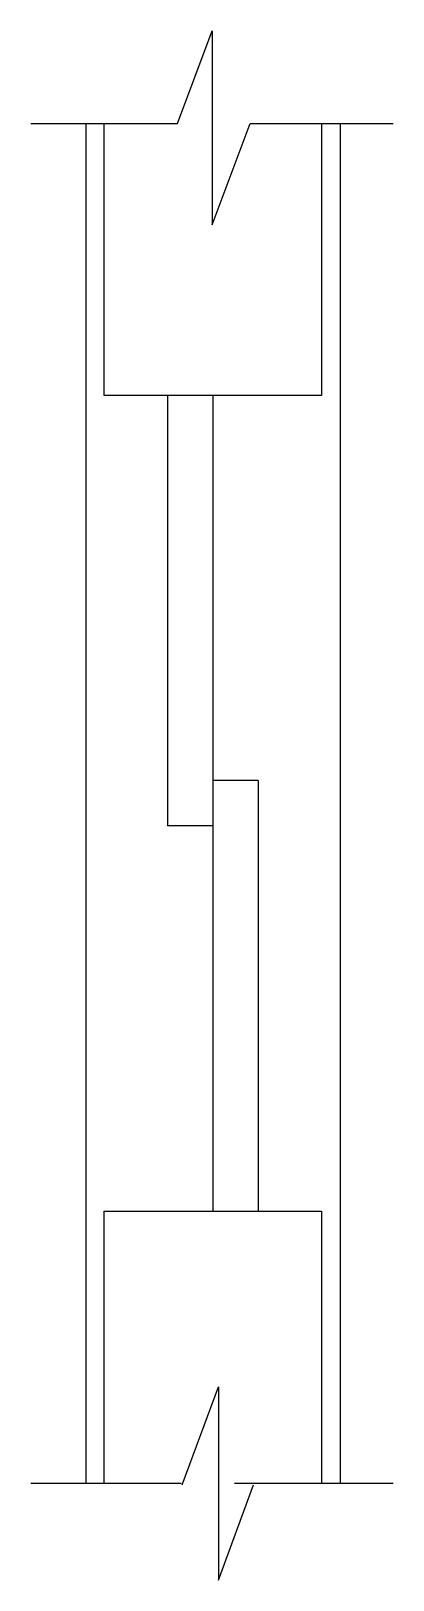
# Model space of a CAD drawing. Header units: metres. Extents: x 13664.5 to 13668.5, y 18579.4 to 18596.5.
import ezdxf

# ---------------------------------------------------------------- set-up
doc = ezdxf.new("R2010")
doc.units = ezdxf.units.M
for name, color, linetype in [('PUB_DIM', 90, 'Continuous'), ('PUB_TEXT', 7, 'Continuous'), ('WINDOW', 3, 'Continuous')]:
    doc.layers.add(name, color=color, linetype=linetype)

msp = doc.modelspace()

# ---------------------------------------------------------------- linework, layer by layer
at = {"layer": 'PUB_DIM'}
for p, q in [((13666.1, 18595.47), (13666.48, 18596.49)), ((13666.48, 18596.49), (13666.48, 18594.35)), ((13664.48, 18595.47), (13666.1, 18595.47)), ((13665.09, 18580.47), (13665.09, 18595.47)), ((13666.48, 18594.35), (13666.9, 18595.47)), ((13666.9, 18595.47), (13668.48, 18595.47)), ((13667.9, 18580.47), (13667.9, 18595.47)), ((13666.15, 18580.45), (13666.55, 18581.53)), ((13666.55, 18581.53), (13666.55, 18579.4)), ((13664.48, 18580.47), (13666.14, 18580.47)), ((13666.55, 18579.4), (13666.94, 18580.45)), ((13666.73, 18580.47), (13668.48, 18580.47))]:
    msp.add_line(p, q, dxfattribs=at)
at = {"layer": 'PUB_TEXT'}
for points in [[(13667.69, 18595.47), (13667.69, 18592.47), (13665.29, 18592.47), (13665.29, 18595.47)], [(13665.29, 18580.47), (13665.29, 18583.47), (13667.69, 18583.47), (13667.69, 18580.47)]]:
    msp.add_lwpolyline(points, dxfattribs=at)
at = {"layer": 'WINDOW'}
for p, q in [((13665.99, 18592.47), (13665.99, 18587.72)), ((13666.49, 18592.47), (13666.49, 18583.47)), ((13666.99, 18588.22), (13666.49, 18588.22)), ((13666.99, 18588.22), (13666.99, 18583.47)), ((13666.49, 18587.72), (13665.99, 18587.72))]:
    msp.add_line(p, q, dxfattribs=at)

doc.saveas('drawing.dxf')
